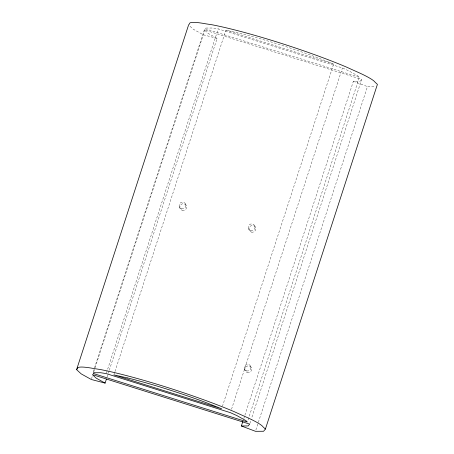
<?xml version="1.0" encoding="UTF-8"?>
<svg xmlns="http://www.w3.org/2000/svg" width="454" height="454" viewBox="0 0 454 454"><rect width="100%" height="100%" fill="white"/><g stroke="black" fill="none" stroke-linecap="round" stroke-linejoin="round"><path stroke-width="0.34" stroke-dasharray="2.27 1.7" d="M93.201 371.894L204.323 29.89L361.673 79.405L251.431 418.713M91.492 378.806L92.372 376.111M93.893 371.468L205.236 28.789L205.849 28.052L212.625 28.023L218.215 28.886L342.412 67.969L348.893 70.903L357.837 75.88L359.369 77.288L247.589 421.318M106.435 372.916L218.215 28.886M107.076 377.024L109.051 370.952M109.272 370.277L217.103 38.397L208.165 33.42L204.323 29.89M114.102 374.215L114.76 372.189M114.981 371.514L225.882 30.185L239.786 33.29A82.81 8.512 18 0 1 318.458 58.05L333.628 64.093L222.505 406.092M231.506 409.298L342.412 67.969M243.787 418.554L244.661 415.858M244.882 415.183L353.377 81.272L360.153 81.243L361.673 79.405M249.893 423.434L251.21 419.382M255.886 429.949L367.451 86.6L375.583 86.566M217.103 38.397L203.279 34.782L193.2 29.175L189.613 25.884M225.882 30.185L333.628 64.093M205.236 28.789L359.369 77.288M353.377 81.272L367.451 86.6M254.66 225.695L255.352 227.301M248.627 228.793L249.325 230.405M185.521 203.937L186.219 205.548M250.551 366.1L251.249 367.706M179.495 207.041L180.193 208.653M244.524 369.198L245.222 370.81M247.192 372.467A3.388 3.36 -23.4 0 0 251.544 368.534A3.388 3.36 -23.4 0 0 245.966 366.775A3.388 3.36 -23.4 0 0 247.192 372.467M251.295 232.062A3.388 3.36 -23.4 0 0 255.653 228.129A3.388 3.36 -23.4 0 0 250.069 226.37A3.388 3.36 -23.4 0 0 251.295 232.062M182.162 210.31A3.388 3.36 -23.4 0 0 186.515 206.371A3.388 3.36 -23.4 0 0 180.936 204.618A3.388 3.36 -23.4 0 0 182.162 210.31M246.499 370.856A3.388 3.36 -23.4 0 0 250.852 366.923A3.388 3.36 -23.4 0 0 245.268 365.169A3.388 3.36 -23.4 0 0 246.499 370.856M181.469 208.698A3.388 3.36 -23.4 0 0 185.822 204.765A3.388 3.36 -23.4 0 0 180.238 203.006A3.388 3.36 -23.4 0 0 181.469 208.698M250.602 230.45A3.388 3.36 -23.4 0 0 254.955 226.518A3.388 3.36 -23.4 0 0 249.377 224.764A3.388 3.36 -23.4 0 0 250.602 230.45"/><path stroke-width="0.68" d="M106.418 379.05L105.107 383.097L91.277 379.482L81.198 373.875L76.59 369.641L188.592 24.942L189.505 23.835A74.604 7.667 18 0 1 205.497 23.773L212.444 24.845A99.375 10.215 18 0 1 345.959 66.857L354.018 70.506A74.604 7.667 18 0 1 375.106 82.242L377.41 84.359L265.408 429.058L263.587 431.266L255.449 431.3L241.375 425.977L242.907 421.255M76.59 369.641L77.503 368.54A74.604 7.667 18 0 1 93.496 368.472L100.442 369.545A99.375 10.215 18 0 1 233.958 411.557L242.016 415.206A74.604 7.667 18 0 1 263.104 426.942L265.408 429.058M241.375 425.977L248.151 425.948L249.677 424.11L92.327 374.595L96.163 378.12L105.107 383.097M93.847 372.757L93.24 373.489L247.373 421.993L245.835 420.58L236.897 415.603L230.411 412.669L106.213 373.591L100.623 372.728L93.847 372.757M127.784 377.995L113.88 374.891L221.626 408.793L206.457 402.749A82.81 8.512 18 0 0 127.784 377.995"/></g></svg>
